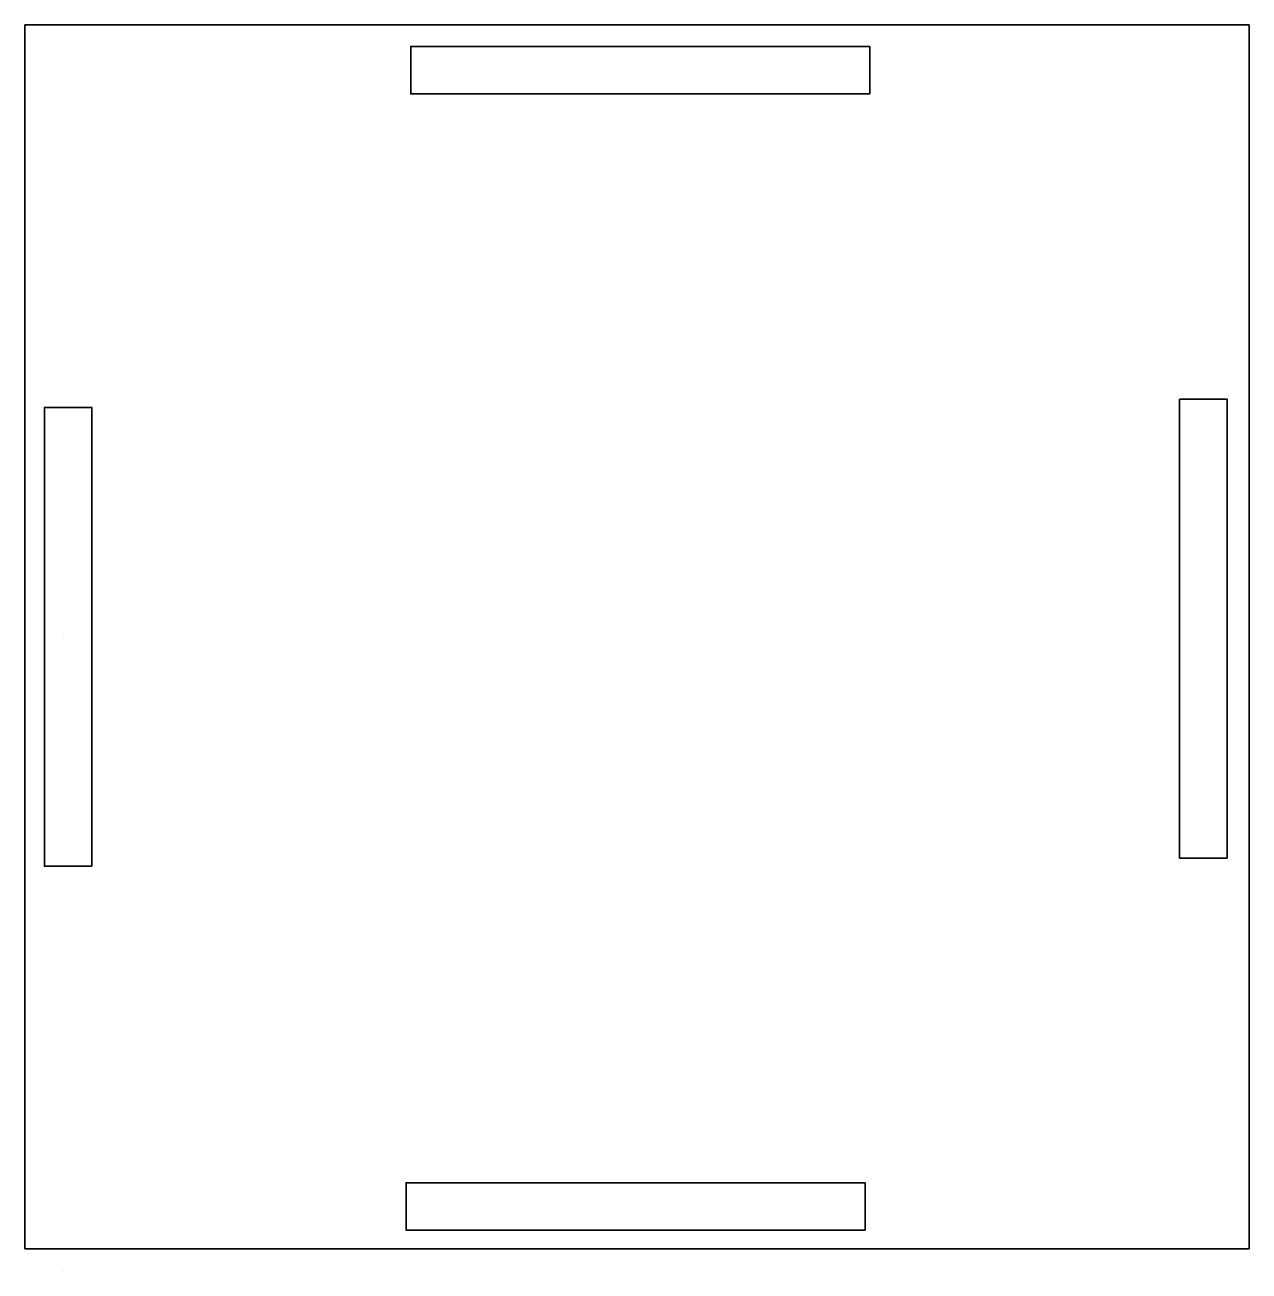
# Model space of a CAD drawing. Header units: inches. Extents: x 1.33 to 2.91, y -4.43 to -2.82.
import ezdxf

# ---------------------------------------------------------------- set-up
doc = ezdxf.new("R2010")
doc.units = ezdxf.units.IN
doc.header["$MEASUREMENT"] = 0
doc.layers.add('Layer 1', color=7, linetype='Continuous')

msp = doc.modelspace()

# ---------------------------------------------------------------- linework, layer by layer
at = {"layer": 'Layer 1', "color": 250, "lineweight": 35, "true_color": 0x231f20}
for points in [[(2.906, -4.3997), (1.3312, -4.3997), (1.3312, -2.8249), (2.906, -2.8249), (2.906, -4.3997)], [(2.4181, -2.8526), (2.4181, -2.9136), (1.8275, -2.9136), (1.8275, -2.8526), (2.4181, -2.8526)], [(1.4172, -3.9075), (1.3562, -3.9075), (1.3562, -3.317), (1.4172, -3.317), (1.4172, -3.9075)], [(2.8777, -3.8971), (2.8167, -3.8971), (2.8167, -3.3066), (2.8777, -3.3066), (2.8777, -3.8971)], [(1.3805, -3.6123), (1.3805, -3.6123)], [(1.3805, -3.6123), (1.3805, -3.6123)], [(1.3805, -3.6123), (1.3805, -3.6123)], [(1.3805, -3.6123), (1.3805, -3.6123)], [(2.412, -4.3148), (2.412, -4.3758), (1.8215, -4.3758), (1.8215, -4.3148), (2.412, -4.3148)], [(1.3805, -4.4285), (1.3805, -4.4285)], [(1.3805, -4.4285), (1.3805, -4.4285)], [(1.3805, -4.4285), (1.3805, -4.4285)], [(1.3805, -4.4285), (1.3805, -4.4285)]]:
    msp.add_lwpolyline(points, dxfattribs=at)

doc.saveas('drawing.dxf')
